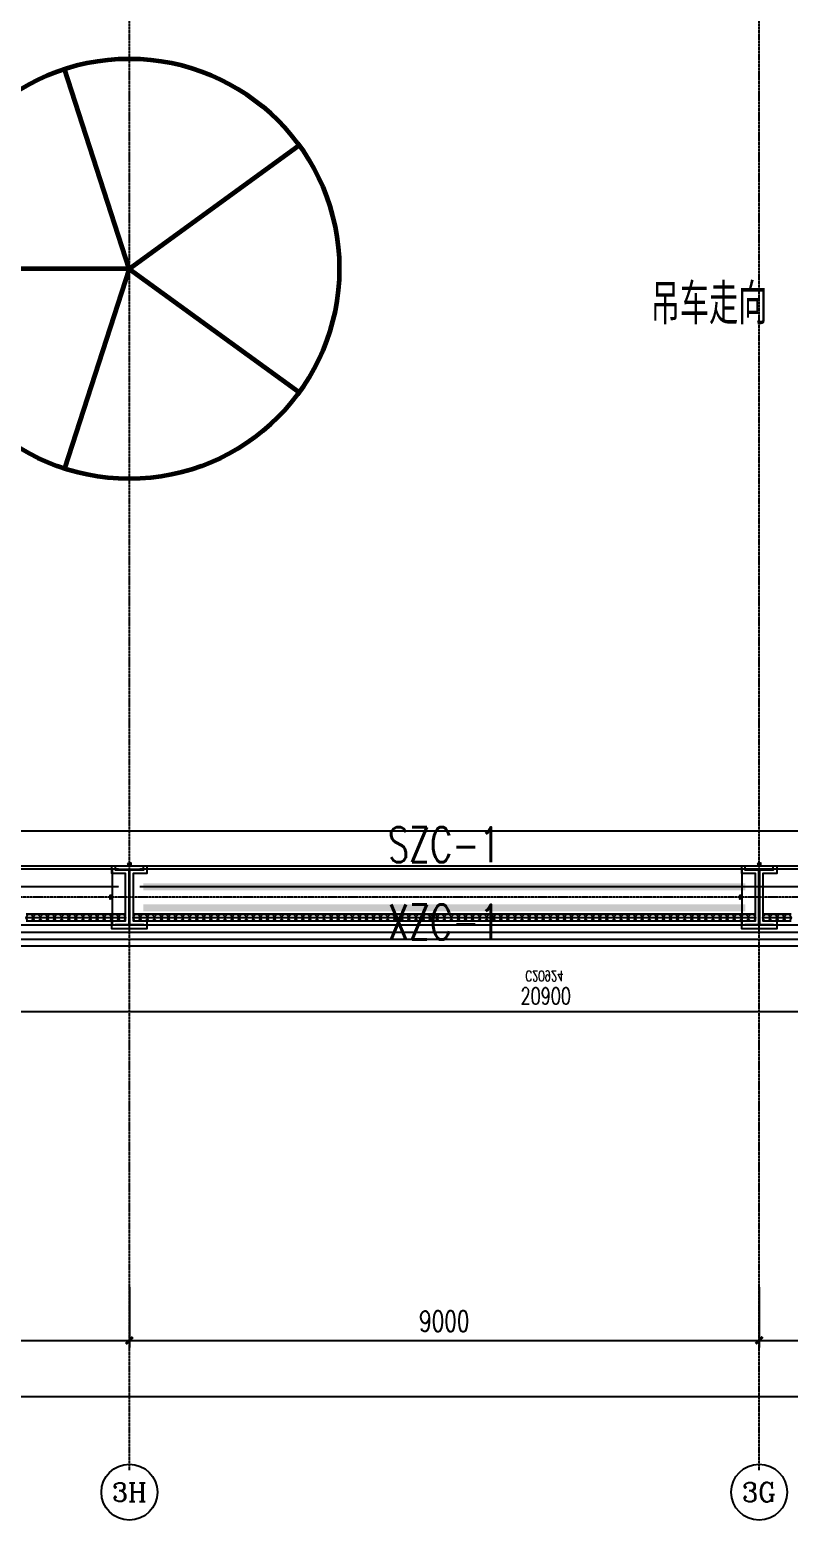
# Model space of a CAD drawing. Extents: x -954573 to 446329, y 489853 to 1226784.
# Drawn here: x -193277 to -182425, y 540024 to 561307 of the extents above; entities that cross this region are included whole.
import ezdxf
from ezdxf.enums import TextEntityAlignment as Align

# ---------------------------------------------------------------- set-up
doc = ezdxf.new("R2010")
doc.units = 0
doc.header["$LTSCALE"] = 10
doc.header["$MEASUREMENT"] = 0
for name, pattern in [('10平面$0$CENTER', [2, 1.25, -0.25, 0.25, -0.25]), ('10平面$0$DOTE', [2.42, 2, -0.2, 0.02, -0.2]), ('10平面$1$DASH', [0.35, 0.25, -0.1])]:
    doc.linetypes.add(name, pattern=pattern)
doc.layers.get('Defpoints').update_dxf_attribs({"color": 210})
for name, color, linetype in [('10平面$0$A-AXIS-D', 8, 'Continuous'), ('10平面$0$A-AXIS-DOTE', 8, '10平面$0$DOTE'), ('10平面$0$A-AXIS-DP', 8, 'Continuous'), ('10平面$0$A-HATCH-2', 8, 'Continuous'), ('10平面$0$A-HRAIL', 8, 'Continuous'), ('10平面$0$A-LIN-V', 8, 'Continuous'), ('10平面$0$A-SFCE', 8, 'Continuous'), ('10平面$0$A-WINDOW', 8, 'Continuous'), ('10平面$0$AS-COLN', 8, 'Continuous'), ('10平面$0$AS-WALL', 8, 'Continuous'), ('10平面$0$DIM_SYMB', 8, 'Continuous'), ('10平面$0$PUB_TEXT', 8, 'Continuous'), ('10平面$0$建-窗', 8, 'Continuous'), ('10平面$0$建-箭头', 8, 'Continuous'), ('10平面$0$建-门窗编号', 8, 'Continuous'), ('A-LIN-V', 9, 'Continuous')]:
    doc.layers.add(name, color=color, linetype=linetype)
doc.layers.add('10平面$0$THIN', color=7, linetype='Continuous', lineweight=0)
doc.layers.add('10平面$0$柱间支撑', color=6, linetype='10平面$0$CENTER', lineweight=0)
doc.styles.add('10平面$0$_TCH_AXIS', font='COMPLEX', dxfattribs={"bigfont": 'GBCBIG'})
doc.styles.add('10平面$0$_TCH_DIM_T3', font='SIMPLEX', dxfattribs={"width": 0.705882, "bigfont": 'GBCBIG'})
doc.styles.add('10平面$0$A-STANDARD', font='SIMPLEX', dxfattribs={"bigfont": 'GBCBIG'})
doc.styles.add('10平面$0$A-WIN-LABEL', font='SIMPLEX', dxfattribs={"bigfont": 'GBCBIG'})
doc.styles.add('10平面$0$TSSD_Rein', font='tj-romans1.shx', dxfattribs={"width": 0.7, "bigfont": 'tj-hztxt.shx'})
doc.dimstyles.new('10平面$0$_TCH_ARCH&&10', dxfattribs={"dimtxt": 29.75, "dimasz": 10, "dimexe": 10, "dimexo": 10, "dimgap": 12.625, "dimtad": 1, "dimdec": 0, "dimzin": 0, "dimdsep": 46, "dimtxsty": '10平面$0$_TCH_DIM_T3', "dimblk": '10平面$0$_ArchTick', "dimcen": 0.09, "dimclrt": 7, "dimazin": 2, "dimtfac": 1, "dimtdec": 0, "dimtix": 1, "dimtmove": 2, "dimatfit": 3, "dimfxl": 0, "dimtolj": 1, "dimtzin": 0, "dimarcsym": 0})
doc.dimstyles.new('10平面$0$_TCH_ARCH&&100', dxfattribs={"dimtxt": 297.5, "dimasz": 100, "dimexe": 100, "dimexo": 100, "dimgap": 126.25, "dimtad": 1, "dimdec": 0, "dimzin": 0, "dimdsep": 46, "dimtxsty": '10平面$0$_TCH_DIM_T3', "dimblk": '10平面$0$_ArchTick', "dimcen": 0.09, "dimclrt": 7, "dimazin": 2, "dimtfac": 1, "dimtdec": 0, "dimtix": 1, "dimtmove": 2, "dimatfit": 3, "dimfxl": 0, "dimtolj": 1, "dimtzin": 0, "dimarcsym": 0})
doc.dimstyles.new('10平面$0$_TCH_ARCH&&80', dxfattribs={"dimtxt": 238, "dimasz": 80, "dimexe": 80, "dimexo": 80, "dimgap": 101, "dimtad": 1, "dimdec": 0, "dimzin": 0, "dimdsep": 46, "dimtxsty": '10平面$0$_TCH_DIM_T3', "dimblk": '10平面$0$_ArchTick', "dimcen": 0.09, "dimclrt": 7, "dimazin": 2, "dimtfac": 1, "dimtdec": 0, "dimtix": 1, "dimtmove": 2, "dimatfit": 3, "dimfxl": 0, "dimtolj": 1, "dimtzin": 0, "dimarcsym": 0})

# ---------------------------------------------------------------- blocks, each defined once
blk = doc.blocks.new('10平面$0$_ArchTick')
at = {"color": 0, "linetype": 'ByBlock', "const_width": 0.4}
blk.add_lwpolyline([(-0.5, -0.5), (0.5, 0.5)], dxfattribs=at)
blk = doc.blocks.new('*D2953')
at = {"layer": '10平面$0$A-AXIS-D', "color": 0, "lineweight": -2}
for p, q in [((19882, -261470), (19882, -262328)), ((28882, -261470), (28882, -262328)), ((19882, -262228), (28882, -262228))]:
    blk.add_line(p, q, dxfattribs=at)
at = {"layer": 'Defpoints', "color": 0}
for p in [(19882, -261370), (28882, -261370), (28882, -262228)]:
    blk.add_point(p, dxfattribs=at)
at = {"layer": '10平面$0$A-AXIS-D', "color": 0, "lineweight": -2, "xscale": 100, "yscale": 100, "zscale": 100, "rotation": 180}
blk.add_blockref('10平面$0$_ArchTick', (19882, -262228), dxfattribs=at)
at = {"layer": '10平面$0$A-AXIS-D', "color": 0, "lineweight": -2, "xscale": 100, "yscale": 100, "zscale": 100}
blk.add_blockref('10平面$0$_ArchTick', (28882, -262228), dxfattribs=at)
at = {"layer": '10平面$0$A-AXIS-D', "color": 7, "insert": (24382, -261953), "char_height": 297.5, "attachment_point": 5, "style": '10平面$0$_TCH_DIM_T3'}
blk.add_mtext('\\A1;9000', dxfattribs=at)
blk = doc.blocks.new('*D2954')
at = {"layer": '10平面$0$A-AXIS-D', "color": 0, "lineweight": -2}
for p, q in [((28882, -261470), (28882, -262328)), ((37882, -261470), (37882, -262328)), ((28882, -262228), (37882, -262228))]:
    blk.add_line(p, q, dxfattribs=at)
at = {"layer": 'Defpoints', "color": 0}
for p in [(28882, -261370), (37882, -261370), (37882, -262228)]:
    blk.add_point(p, dxfattribs=at)
at = {"layer": '10平面$0$A-AXIS-D', "color": 0, "lineweight": -2, "xscale": 100, "yscale": 100, "zscale": 100, "rotation": 180}
blk.add_blockref('10平面$0$_ArchTick', (28882, -262228), dxfattribs=at)
at = {"layer": '10平面$0$A-AXIS-D', "color": 0, "lineweight": -2, "xscale": 100, "yscale": 100, "zscale": 100}
blk.add_blockref('10平面$0$_ArchTick', (37882, -262228), dxfattribs=at)
at = {"layer": '10平面$0$A-AXIS-D', "color": 7, "insert": (33382, -261953), "char_height": 297.5, "attachment_point": 5, "style": '10平面$0$_TCH_DIM_T3'}
blk.add_mtext('\\A1;9000', dxfattribs=at)
blk = doc.blocks.new('*D2955')
at = {"layer": '10平面$0$A-AXIS-D', "color": 0, "lineweight": -2}
for p, q in [((37882, -261470), (37882, -262328)), ((46882, -261470), (46882, -262328)), ((37882, -262228), (46882, -262228))]:
    blk.add_line(p, q, dxfattribs=at)
at = {"layer": 'Defpoints', "color": 0}
for p in [(37882, -261370), (46882, -261370), (46882, -262228)]:
    blk.add_point(p, dxfattribs=at)
at = {"layer": '10平面$0$A-AXIS-D', "color": 0, "lineweight": -2, "xscale": 100, "yscale": 100, "zscale": 100, "rotation": 180}
blk.add_blockref('10平面$0$_ArchTick', (37882, -262228), dxfattribs=at)
at = {"layer": '10平面$0$A-AXIS-D', "color": 0, "lineweight": -2, "xscale": 100, "yscale": 100, "zscale": 100}
blk.add_blockref('10平面$0$_ArchTick', (46882, -262228), dxfattribs=at)
at = {"layer": '10平面$0$A-AXIS-D', "color": 7, "insert": (42382, -261953), "char_height": 297.5, "attachment_point": 5, "style": '10平面$0$_TCH_DIM_T3'}
blk.add_mtext('\\A1;9000', dxfattribs=at)
blk = doc.blocks.new('*D3086')
at = {"layer": '10平面$0$A-AXIS-D', "color": 0, "lineweight": -2}
for p, q in [((-93018, -261570), (-93018, -263128)), ((92682, -261570), (92682, -263128)), ((-93018, -263028), (92682, -263028))]:
    blk.add_line(p, q, dxfattribs=at)
at = {"layer": 'Defpoints', "color": 0}
for p in [(-93018, -261470), (92682, -261470), (92682, -263028)]:
    blk.add_point(p, dxfattribs=at)
at = {"layer": '10平面$0$A-AXIS-D', "color": 0, "lineweight": -2, "xscale": 100, "yscale": 100, "zscale": 100, "rotation": 180}
blk.add_blockref('10平面$0$_ArchTick', (-93018, -263028), dxfattribs=at)
at = {"layer": '10平面$0$A-AXIS-D', "color": 0, "lineweight": -2, "xscale": 100, "yscale": 100, "zscale": 100}
blk.add_blockref('10平面$0$_ArchTick', (92682, -263028), dxfattribs=at)
at = {"layer": '10平面$0$A-AXIS-D', "color": 7, "insert": (-168, -262753), "char_height": 297.5, "attachment_point": 5, "style": '10平面$0$_TCH_DIM_T3'}
blk.add_mtext('\\A1;185700', dxfattribs=at)
blk = doc.blocks.new('10平面$0$WINDOW2DLIB$DYNSTYLE$00000005')
at = {"color": 0}
for points in [[(-0.5, 0.5), (-0.5, -0.5)], [(-0.5, 0.5), (0.5, 0.5)], [(0.5, -0.5), (0.5, 0.5)], [(0.5, 0.1667), (-0.5, 0.1667)], [(0.5, -0.1667), (-0.5, -0.1667)], [(-0.5, -0.5), (0.5, -0.5)]]:
    blk.add_lwpolyline(points, dxfattribs=at)
blk = doc.blocks.new('10平面$0$42343243')
at = {"layer": '10平面$0$建-窗'}
ref = blk.add_blockref('10平面$0$WINDOW2DLIB$DYNSTYLE$00000005', (-185904, 1223020), dxfattribs=dict(at, xscale=-20900, yscale=-300, zscale=300, rotation=359.9999999994913))
ref.add_attrib('A', 'C20924', (-186194, 1223521), dxfattribs={"layer": '10平面$0$建-门窗编号', "height": 148.8, "style": '10平面$0$A-WIN-LABEL', "width": 0.705882})
blk = doc.blocks.new('10平面$0$3243243')
at = {"layer": '10平面$0$A-SFCE', "color": 2, "linetype": '10平面$1$DASH'}
for p, q in [((-192004.2, 549320), (-200704.2, 549320)), ((-192004.2, 549070), (-200704.2, 549070))]:
    blk.add_line(p, q, dxfattribs=at)
at = {"layer": '10平面$0$A-SFCE', "linetype": '10平面$1$DASH'}
for p, q in [((-174004.2, 549320), (-191704.2, 549320)), ((-174004.2, 549070), (-191704.2, 549070))]:
    blk.add_line(p, q, dxfattribs=at)
blk = doc.blocks.new('10平面$0$4324324')
at = {"layer": '10平面$0$A-HATCH-2', "linetype": '10平面$1$DASH'}
for p, q in [((-312854.2, 549870), (-138054.2, 549870)), ((-312854.2, 549370), (-138054.2, 549370))]:
    blk.add_line(p, q, dxfattribs=at)
blk = doc.blocks.new('10平面$0$w4324324')
at = {"layer": '10平面$0$A-HATCH-2', "lineweight": 60}
for q in [(-1694760, 686605), (-1697614, 684532), (-1691907, 684532), (-1696524, 681178), (-1692997, 681178)]:
    blk.add_line((-1694760, 683605), q, dxfattribs=at)
blk.add_circle((-1694760, 683605), 3000, dxfattribs=at)
blk = doc.blocks.new('10平面$0$342343')
at = {"layer": '10平面$0$A-LIN-V'}
blk.add_blockref('10平面$0$w4324324', (1030710, -8444), dxfattribs=at)
blk = doc.blocks.new('*D3408')
at = {"layer": '10平面$0$A-AXIS-DP', "color": 0, "lineweight": -2}
for p, q in [((-165054, 621030), (-165054, 621079)), ((-165054, 621069), (-164654, 621069)), ((-164654, 621030), (-164654, 621079))]:
    blk.add_line(p, q, dxfattribs=at)
at = {"layer": 'Defpoints', "color": 0}
for p in [(-164654, 621069), (-165054, 621020), (-164654, 621020)]:
    blk.add_point(p, dxfattribs=at)
at = {"layer": '10平面$0$A-AXIS-DP', "color": 0, "lineweight": -2, "xscale": 10, "yscale": 10, "zscale": 10, "rotation": 180}
blk.add_blockref('10平面$0$_ArchTick', (-165054, 621069), dxfattribs=at)
at = {"layer": '10平面$0$A-AXIS-DP', "color": 0, "lineweight": -2, "xscale": 10, "yscale": 10, "zscale": 10}
blk.add_blockref('10平面$0$_ArchTick', (-164654, 621069), dxfattribs=at)
at = {"layer": '10平面$0$A-AXIS-DP', "color": 7, "insert": (-164854, 621096), "char_height": 29.8, "attachment_point": 5, "style": '10平面$0$_TCH_DIM_T3'}
blk.add_mtext('\\A1;400', dxfattribs=at)
blk = doc.blocks.new('*D3409')
at = {"layer": '10平面$0$A-AXIS-DP', "color": 0, "lineweight": -2}
for p, q in [((-165064, 621020), (-165105, 621020)), ((-165095, 620220), (-165095, 621020)), ((-165064, 620220), (-165105, 620220))]:
    blk.add_line(p, q, dxfattribs=at)
at = {"layer": 'Defpoints', "color": 0}
for p in [(-165095, 621020), (-165054, 621020), (-165054, 620220)]:
    blk.add_point(p, dxfattribs=at)
at = {"layer": '10平面$0$A-AXIS-DP', "color": 0, "lineweight": -2, "xscale": 10, "yscale": 10, "zscale": 10}
for p, rotation in [((-165095, 621020), 90), ((-165095, 620220), 270)]:
    blk.add_blockref('10平面$0$_ArchTick', p, dxfattribs=dict(at, rotation=rotation))
at = {"layer": '10平面$0$A-AXIS-DP', "color": 7, "insert": (-165123, 620620), "char_height": 29.8, "attachment_point": 5, "rotation": 90, "style": '10平面$0$_TCH_DIM_T3'}
blk.add_mtext('\\A1;800', dxfattribs=at)
blk = doc.blocks.new('10平面$0$23124232432')
at = {"layer": '10平面$0$柱间支撑', "const_width": 100}
for points in [[(-183054, 549070), (-191654, 549070)], [(-183054, 548770), (-191654, 548770)]]:
    blk.add_lwpolyline(points, dxfattribs=at)
at = {"layer": '10平面$0$THIN', "style": '10平面$0$TSSD_Rein', "width": 0.7}
for s, p in [('SZC-1', (-187354, 549270)), ('XZC-1', (-187354, 548166))]:
    blk.add_text(s, height=500, dxfattribs=at).set_placement(p, align=Align.BOTTOM_CENTER)
blk = doc.blocks.new('10平面$0$99平面图例外参$0$$LinePat$圆环')
for points in [[(0, 150), (300, 150)], [(0, 0), (300, 0)], [(0, -150), (300, -150)]]:
    blk.add_lwpolyline(points)
at = {"color": 0}
blk.add_circle((150, 0), 150, dxfattribs=at)
blk = doc.blocks.new('10平面$0$34242343243')
at = {"layer": '10平面$0$A-HRAIL', "yscale": 0.3333333333333333, "zscale": 0.3333333333333333, "rotation": 180.0000000002033}
for p, xscale in [((-193228, 548626), 0.3384127419475277), ((-193126, 548626), 0.3384127419475277), ((-193025, 548626), 0.3384127419475277), ((-192923, 548626), 0.3384127419475277), ((-192822, 548626), 0.3384127419475277), ((-192720, 548626), 0.3384127419475277), ((-192619, 548626), 0.3384127419475277), ((-192517, 548626), 0.3384127419475277), ((-192416, 548626), 0.3384127419475277), ((-192314, 548626), 0.3384127419475277), ((-192213, 548626), 0.3384127419475277), ((-192111, 548626), 0.3384127419475277), ((-192010, 548626), 0.3384127419475277), ((-191908, 548626), 0.3384127419475277), ((-191699, 548626), 0.3368181818181796), ((-191598, 548626), 0.3368181818181796), ((-191497, 548626), 0.3368181818181796), ((-191396, 548626), 0.3368181818181796), ((-191295, 548626), 0.3368181818181796), ((-191194, 548626), 0.3368181818181796), ((-191093, 548626), 0.3368181818181796), ((-190992, 548626), 0.3368181818181796), ((-190891, 548626), 0.3368181818181796), ((-190790, 548626), 0.3368181818181796), ((-190689, 548626), 0.3368181818181796), ((-190588, 548626), 0.3368181818181796), ((-190487, 548626), 0.3368181818181796), ((-190386, 548626), 0.3368181818181796), ((-190285, 548626), 0.3368181818181796), ((-190183, 548626), 0.3368181818181796), ((-190082, 548626), 0.3368181818181796), ((-189981, 548626), 0.3368181818181796), ((-189880, 548626), 0.3368181818181796), ((-189779, 548626), 0.3368181818181796), ((-189678, 548626), 0.3368181818181796), ((-189577, 548626), 0.3368181818181796), ((-189476, 548626), 0.3368181818181796), ((-189375, 548626), 0.3368181818181796), ((-189274, 548626), 0.3368181818181796), ((-189173, 548626), 0.3368181818181796), ((-189072, 548626), 0.3368181818181796), ((-188971, 548626), 0.3368181818181796), ((-188870, 548626), 0.3368181818181796), ((-188769, 548626), 0.3368181818181796), ((-188668, 548626), 0.3368181818181796), ((-188567, 548626), 0.3368181818181796), ((-188466, 548626), 0.3368181818181796), ((-188365, 548626), 0.3368181818181796), ((-188264, 548626), 0.3368181818181796), ((-188163, 548626), 0.3368181818181796), ((-188062, 548626), 0.3368181818181796), ((-187960, 548626), 0.3368181818181796), ((-187859, 548626), 0.3368181818181796), ((-187758, 548626), 0.3368181818181796), ((-187657, 548626), 0.3368181818181796), ((-187556, 548626), 0.3368181818181796), ((-187455, 548626), 0.3368181818181796), ((-187354, 548626), 0.3368181818181796), ((-187253, 548626), 0.3368181818181796), ((-187152, 548626), 0.3368181818181796), ((-187051, 548626), 0.3368181818181796), ((-186950, 548626), 0.3368181818181796), ((-186849, 548626), 0.3368181818181796), ((-186748, 548626), 0.3368181818181796), ((-186647, 548626), 0.3368181818181796), ((-186546, 548626), 0.3368181818181796), ((-186445, 548626), 0.3368181818181796), ((-186344, 548626), 0.3368181818181796), ((-186243, 548626), 0.3368181818181796), ((-186142, 548626), 0.3368181818181796), ((-186041, 548626), 0.3368181818181796), ((-185940, 548626), 0.3368181818181796), ((-185839, 548626), 0.3368181818181796), ((-185737, 548626), 0.3368181818181796), ((-185636, 548626), 0.3368181818181796), ((-185535, 548626), 0.3368181818181796), ((-185434, 548626), 0.3368181818181796), ((-185333, 548626), 0.3368181818181796), ((-185232, 548626), 0.3368181818181796), ((-185131, 548626), 0.3368181818181796), ((-185030, 548626), 0.3368181818181796), ((-184929, 548626), 0.3368181818181796), ((-184828, 548626), 0.3368181818181796), ((-184727, 548626), 0.3368181818181796), ((-184626, 548626), 0.3368181818181796), ((-184525, 548626), 0.3368181818181796), ((-184424, 548626), 0.3368181818181796), ((-184323, 548626), 0.3368181818181796), ((-184222, 548626), 0.3368181818181796), ((-184121, 548626), 0.3368181818181796), ((-184020, 548626), 0.3368181818181796), ((-183919, 548626), 0.3368181818181796), ((-183818, 548626), 0.3368181818181796), ((-183717, 548626), 0.3368181818181796), ((-183616, 548626), 0.3368181818181796), ((-183514, 548626), 0.3368181818181796), ((-183413, 548626), 0.3368181818181796), ((-183312, 548626), 0.3368181818181796), ((-183211, 548626), 0.3368181818181796), ((-183110, 548626), 0.3368181818181796), ((-183009, 548626), 0.3368181818181796), ((-182908, 548626), 0.3368181818181796), ((-182699, 548626), 0.3368181818181818), ((-182598, 548626), 0.3368181818181818), ((-182497, 548626), 0.3368181818181818), ((-182396, 548626), 0.3368181818181818)]:
    blk.add_blockref('10平面$0$99平面图例外参$0$$LinePat$圆环', p, dxfattribs=dict(at, xscale=xscale))
blk = doc.blocks.new('*D4116')
at = {"layer": '10平面$0$A-AXIS-DP', "color": 0, "lineweight": -2}
for p, q in [((-196354, 547760), (-196354, 547210)), ((-175454, 547760), (-175454, 547210)), ((-196354, 547290), (-175454, 547290))]:
    blk.add_line(p, q, dxfattribs=at)
at = {"layer": 'Defpoints', "color": 0}
for p in [(-196354, 547840), (-175454, 547840), (-175454, 547290)]:
    blk.add_point(p, dxfattribs=at)
at = {"layer": '10平面$0$A-AXIS-DP', "color": 0, "lineweight": -2, "xscale": 80, "yscale": 80, "zscale": 80, "rotation": 180}
blk.add_blockref('10平面$0$_ArchTick', (-196354, 547290), dxfattribs=at)
at = {"layer": '10平面$0$A-AXIS-DP', "color": 0, "lineweight": -2, "xscale": 80, "yscale": 80, "zscale": 80}
blk.add_blockref('10平面$0$_ArchTick', (-175454, 547290), dxfattribs=at)
at = {"layer": '10平面$0$A-AXIS-DP', "color": 7, "insert": (-185904, 547510), "char_height": 238, "attachment_point": 5, "style": '10平面$0$_TCH_DIM_T3'}
blk.add_mtext('\\A1;20900', dxfattribs=at)
blk = doc.blocks.new('10平面$0$dote')
at = {"layer": '10平面$0$A-AXIS-D'}
for centre in [(28882.2, -264396), (37882.2, -264396)]:
    blk.add_circle(centre, 400, dxfattribs=at)
at = {"layer": '10平面$0$A-AXIS-DOTE', "ltscale": 2}
for p, q in [((28882.2, -264080), (28882.2, -167560.7)), ((37882.2, -264080), (37882.2, -167560.7)), ((98696.4, -255900), (-97273.6, -255900))]:
    blk.add_line(p, q, dxfattribs=at)
at = {"layer": '10平面$0$PUB_TEXT', "style": '10平面$0$_TCH_AXIS'}
for s, height, p, p2 in [('3H', 265.5, (28635.7, -264528.8), (29128.7, -264528.8)), ('3G', 276.42, (37638.7, -264534.2), (38125.7, -264534.2))]:
    blk.add_text(s, height=height, dxfattribs=at).set_placement(p, p2, align=Align.FIT)
at = {"layer": '10平面$0$A-AXIS-D'}
for base, p1, p2, picture, middle in [((92682.2, -263027.8), (-93017.8, -261469.8), (92682.2, -261469.8), '*D3086', (-167.8, -262752.8)), ((28882.2, -262227.8), (19882.2, -261369.8), (28882.2, -261369.8), '*D2953', (24382.2, -261952.8)), ((37882.2, -262227.8), (28882.2, -261369.8), (37882.2, -261369.8), '*D2954', (33382.2, -261952.8)), ((46882.2, -262227.8), (37882.2, -261369.8), (46882.2, -261369.8), '*D2955', (42382.2, -261952.8))]:
    dim = blk.add_linear_dim(base=base, p1=p1, p2=p2, angle=0, dimstyle='10平面$0$_TCH_ARCH&&100', override={"dimgap": 0}, dxfattribs=at)
    dim.commit()
    dim.dimension.update_dxf_attribs({"geometry": picture, "text_midpoint": middle, "dimtype": 129})
blk = doc.blocks.new('10平面$0$w42343243')
at = {"layer": '10平面$0$A-HATCH-2'}
blk.add_lwpolyline([(-165104.2, 621070), (-164604.2, 621070), (-164604.2, 620958), (-164800.2, 620958), (-164800.2, 620282), (-164604.2, 620282), (-164604.2, 620170), (-165104.2, 620170), (-165104.2, 620282), (-164908.2, 620282), (-164908.2, 620958), (-165104.2, 620958)], close=True, dxfattribs=at)
at = {"layer": '10平面$0$AS-COLN', "color": 3}
blk.add_lwpolyline([(-165054.2, 621020), (-164654.2, 621020), (-164654.2, 621008), (-164850.2, 621008), (-164850.2, 620232), (-164654.2, 620232), (-164654.2, 620220), (-165054.2, 620220), (-165054.2, 620232), (-164858.2, 620232), (-164858.2, 621008), (-165054.2, 621008)], close=True, dxfattribs=at)
at = {"layer": '10平面$0$A-AXIS-DP'}
for p1, p2, distance, picture, middle in [((-165054.2, 621020), (-164654.2, 621020), 48.8, '*D3408', (-164854.2, 621096.2)), ((-165054.2, 620220), (-165054.2, 621020), 41.2, '*D3409', (-165122.9, 620620))]:
    dim = blk.add_aligned_dim(p1=p1, p2=p2, distance=distance, dimstyle='10平面$0$_TCH_ARCH&&10', dxfattribs=at)
    dim.commit()
    dim.dimension.update_dxf_attribs({"geometry": picture, "text_midpoint": middle})
blk = doc.blocks.new('10平面$0$42343')
at = {"layer": '10平面$0$A-WINDOW'}
for p in [(-27000, -71700), (-18000, -71700)]:
    blk.add_blockref('10平面$0$w42343243', p, dxfattribs=at)
blk = doc.blocks.new('10平面')
at = {"layer": '10平面$0$建-箭头'}
blk.add_lwpolyline([(-186866.4, 556955, 0, 0, 0), (-179966.4, 556955, 0, 240, 0), (-180866.4, 556955, 0, 0, 0)], format="xyseb", dxfattribs=at)
at = {"layer": '10平面$0$A-AXIS-DP'}
blk.add_blockref('10平面$0$3243243', (0, 0), dxfattribs=at)
at = {"layer": '10平面$0$A-LIN-V', "rotation": 90}
blk.add_blockref('10平面$0$342343', (483306.5, 1221945), dxfattribs=at)
at = {"layer": '10平面$0$A-WINDOW'}
for name in ['10平面$0$42343', '10平面$0$4324324']:
    blk.add_blockref(name, (0, 0), dxfattribs=at)
at = {"layer": '10平面$0$A-WINDOW', "xscale": -1, "rotation": 180}
blk.add_blockref('10平面$0$42343243', (0, 1771390), dxfattribs=at)
at = {"layer": '10平面$0$AS-WALL'}
blk.add_blockref('10平面$0$dote', (-220736.4, 804820), dxfattribs=at)
at = {"layer": '10平面$0$DIM_SYMB'}
blk.add_blockref('10平面$0$34242343243', (0, 0), dxfattribs=at)
at = {"layer": '10平面$0$柱间支撑'}
blk.add_blockref('10平面$0$23124232432', (0, 0), dxfattribs=at)
at = {"layer": '10平面$0$PUB_TEXT', "style": '10平面$0$A-STANDARD'}
blk.add_text('吊车走向', height=578.72, dxfattribs=at).set_placement((-184404, 557101.9))
at = {"layer": '10平面$0$A-AXIS-DP'}
dim = blk.add_aligned_dim(p1=(-196354.2, 547840), p2=(-175454.2, 547840), distance=-550, dimstyle='10平面$0$_TCH_ARCH&&80', dxfattribs=at)
dim.commit()
dim.dimension.update_dxf_attribs({"geometry": '*D4116', "text_midpoint": (-185904.2, 547510)})

msp = doc.modelspace()

# ---------------------------------------------------------------- block references
at = {"layer": 'A-LIN-V'}
msp.add_blockref('10平面', (0, 0), dxfattribs=at)

doc.saveas('drawing.dxf')
